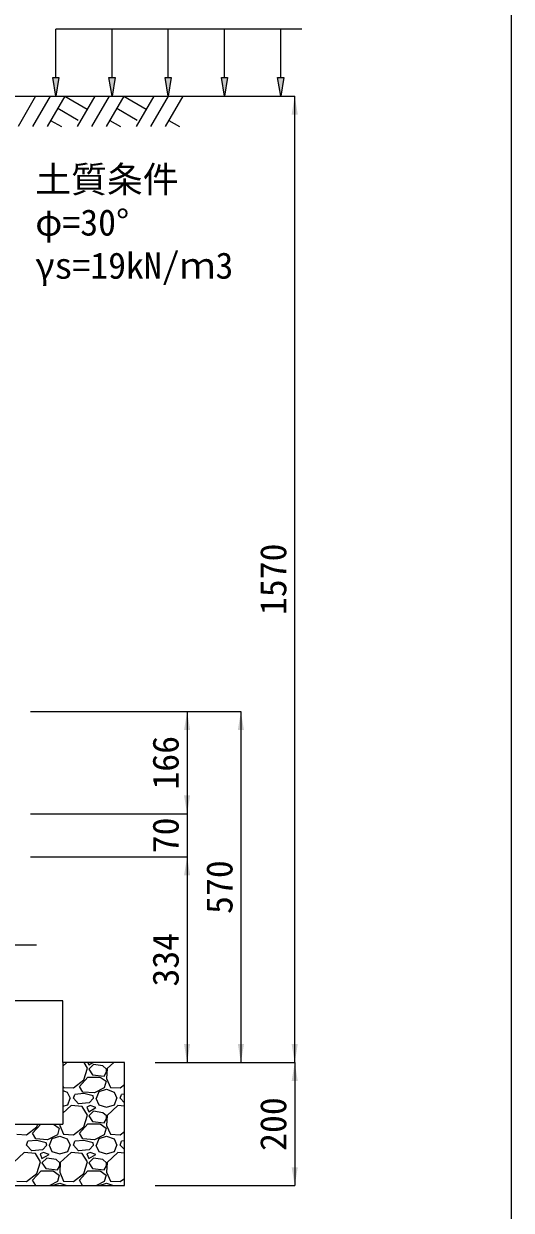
# Model space of a CAD drawing. Units: millimetres at full size, sheet at 1:40. Extents: x 206103 to 244503, y 883348 to 903496.
# Drawn here: x 222510 to 223303, y 887608 to 889536 of the extents above; entities that cross this region are included whole.
import ezdxf
from ezdxf.enums import TextEntityAlignment as Align

# ---------------------------------------------------------------- set-up
doc = ezdxf.new("R2010")
doc.units = ezdxf.units.MM
doc.header["$LTSCALE"] = 40
for name, color, linetype, lineweight in [('0_2', 7, 'Continuous', 20), ('図枠', 5, 'Continuous', 13), ('基礎ブロック', 2, 'Continuous', 13), ('基礎材', 7, 'Continuous', 15), ('寸法線', 7, 'Continuous', 13), ('ﾊｯﾁﾝｸﾞ', 7, 'Continuous', 5)]:
    doc.layers.add(name, color=color, linetype=linetype, lineweight=lineweight)
doc.layers.add('文字', color=7, linetype='Continuous')
doc.styles.add('ＭＳ ゴシック', font='')
doc.styles.get('ＭＳ ゴシック').set_extended_font_data('MS Gothic')

# ---------------------------------------------------------------- blocks, each defined once
blk = doc.blocks.new('filled_arrow')
at = {"color": 0, "linetype": 'Continuous', "lineweight": -2}
blk.add_solid([(7.5, 1.25), (0, 0), (7.5, -1.25)], dxfattribs=at)

msp = doc.modelspace()

# ---------------------------------------------------------------- hatches: boundary and pattern name
at = {"layer": '寸法線'}
for points in [[(222567.57, 889448.33), (222562.57, 889418.33), (222557.57, 889448.33)], [(222658.98, 889448.33), (222653.98, 889418.33), (222648.98, 889448.33)], [(222750.39, 889448.33), (222745.39, 889418.33), (222740.39, 889448.33)], [(222841.81, 889448.33), (222836.81, 889418.33), (222831.81, 889448.33)], [(222933.22, 889448.33), (222928.22, 889418.33), (222923.22, 889448.33)]]:
    msp.add_hatch(color=256, dxfattribs=at).paths.add_polyline_path(points)

# ---------------------------------------------------------------- linework, layer by layer
at = {"layer": '0_2'}
msp.add_line((222471.16, 889418.33), (222871.16, 889418.33), dxfattribs=at)
at = {"layer": '図枠'}
msp.add_line((223303.21, 903148.33), (223303.21, 883448.33), dxfattribs=at)
at = {"layer": '基礎ブロック'}
for p, q in [((222574.21, 887948.33), (222495.21, 887948.33)), ((222574.21, 887848.33), (222574.21, 887948.33)), ((222574.21, 887848.33), (222574.21, 887748.33)), ((221712.21, 887748.33), (222574.21, 887748.33))]:
    msp.add_line(p, q, dxfattribs=at)
at = {"layer": '基礎材', "lineweight": 13}
msp.add_line((222674.21, 887848.33), (222574.21, 887848.33), dxfattribs=at)
msp.add_line((222674.21, 887848.33), (222574.21, 887848.33), dxfattribs=at)
at = {"layer": '基礎材'}
for p, q in [((222674.21, 887648.33), (222674.21, 887848.33)), ((222674.21, 887648.33), (222674.21, 887848.33)), ((221612.21, 887648.33), (222674.21, 887648.33))]:
    msp.add_line(p, q, dxfattribs=at)
at = {"layer": '寸法線', "lineweight": 9}
for p, q in [((222962.57, 889526.88), (222562.57, 889526.88)), ((222562.57, 889448.33), (222562.57, 889526.88)), ((222653.98, 889448.33), (222653.98, 889526.88)), ((222745.39, 889448.33), (222745.39, 889526.88)), ((222836.81, 889448.33), (222836.81, 889526.88)), ((222928.22, 889448.33), (222928.22, 889526.88))]:
    msp.add_line(p, q, dxfattribs=at)
at = {"layer": '寸法線'}
for p, q in [((222521.16, 889418.33), (222951.05, 889418.33)), ((222951.05, 887848.33), (222951.05, 889418.33)), ((222521.16, 888418.33), (222863.55, 888418.33)), ((222521.16, 888418.33), (222776.05, 888418.33)), ((222776.05, 888418.33), (222776.05, 888252.33)), ((222863.55, 888418.33), (222863.55, 887848.33)), ((222776.05, 888312.33), (222776.05, 888122.33)), ((222521.16, 888252.33), (222776.05, 888252.33)), ((222521.16, 888252.33), (222776.05, 888252.33)), ((222521.16, 888182.33), (222776.05, 888182.33)), ((222521.16, 888182.33), (222776.05, 888182.33)), ((222776.05, 888182.33), (222776.05, 887848.33)), ((222331.16, 888039.74), (222531.16, 888039.74)), ((222724.21, 887848.33), (222951.05, 887848.33)), ((222724.21, 887848.33), (222863.55, 887848.33)), ((222724.21, 887848.33), (222776.05, 887848.33)), ((222724.21, 887848.33), (222951.05, 887848.33)), ((222951.05, 887848.33), (222951.05, 887648.33)), ((222724.21, 887648.33), (222951.05, 887648.33))]:
    msp.add_line(p, q, dxfattribs=at)
at = {"layer": '寸法線', "lineweight": 9}
for points in [[(222567.57, 889448.33), (222562.57, 889418.33), (222557.57, 889448.33)], [(222658.98, 889448.33), (222653.98, 889418.33), (222648.98, 889448.33)], [(222750.39, 889448.33), (222745.39, 889418.33), (222740.39, 889448.33)], [(222841.81, 889448.33), (222836.81, 889418.33), (222831.81, 889448.33)], [(222933.22, 889448.33), (222928.22, 889418.33), (222923.22, 889448.33)]]:
    msp.add_lwpolyline(points, close=True, dxfattribs=at)
at = {"layer": 'ﾊｯﾁﾝｸﾞ', "lineweight": 9}
for p, q in [((222529.8, 889418.32), (222501.16, 889368.7)), ((222553.43, 889418.32), (222524.78, 889368.7)), ((222577.05, 889418.32), (222548.4, 889368.7)), ((222577.05, 889418.32), (222613.62, 889397.21)), ((222625.8, 889418.32), (222597.16, 889368.7)), ((222649.43, 889418.32), (222620.78, 889368.7)), ((222673.05, 889418.32), (222644.4, 889368.7)), ((222673.05, 889418.32), (222709.61, 889397.21)), ((222721.8, 889418.32), (222693.15, 889368.7)), ((222745.42, 889418.32), (222716.78, 889368.7)), ((222769.05, 889418.32), (222740.4, 889368.7)), ((222565.63, 889398.54), (222599.04, 889379.25)), ((222661.62, 889398.54), (222695.04, 889379.25)), ((222554.2, 889378.75), (222571.62, 889368.7)), ((222650.2, 889378.75), (222667.62, 889368.7)), ((222746.2, 889378.75), (222763.62, 889368.7))]:
    msp.add_line(p, q, dxfattribs=at)
at = {"layer": 'ﾊｯﾁﾝｸﾞ'}
for p, q in [((222580.59, 887848.33), (222574.21, 887842.5)), ((222607.91, 887820.2), (222614, 887839.25)), ((222614, 887839.25), (222608.46, 887848.33)), ((222614.79, 887848.33), (222616.29, 887844.58)), ((222616.29, 887844.58), (222622.53, 887848.33)), ((222623.91, 887845.35), (222616.29, 887837.73)), ((222616.29, 887837.73), (222622.39, 887828.58)), ((222639.15, 887843.06), (222623.91, 887845.35)), ((222645.25, 887837.73), (222639.15, 887843.06)), ((222646.01, 887838.49), (222645.25, 887822.49)), ((222645.25, 887833.15), (222645.25, 887837.73)), ((222656.79, 887848.33), (222646.01, 887838.49)), ((222591.14, 887807.25), (222607.91, 887820.2)), ((222601.05, 887809.53), (222614.77, 887824.77)), ((222614.77, 887824.77), (222634.58, 887824.77)), ((222622.39, 887828.58), (222641.44, 887826.3)), ((222634.58, 887824.77), (222644.48, 887817.91)), ((222641.44, 887826.3), (222645.25, 887833.15)), ((222644.48, 887817.91), (222641.44, 887807.25)), ((222645.25, 887822.49), (222651.34, 887808.01)), ((222574.21, 887810.23), (222575.14, 887808.01)), ((222574.21, 887803.03), (222581.24, 887800.39)), ((222575.14, 887808.01), (222591.14, 887807.25)), ((222581.24, 887800.39), (222585.81, 887790.48)), ((222607.91, 887798.1), (222593.43, 887796.58)), ((222606.38, 887800.39), (222601.05, 887809.53)), ((222625.43, 887798.86), (222606.38, 887800.39)), ((222623.15, 887794.29), (222607.91, 887798.1)), ((222641.44, 887807.25), (222625.43, 887798.86)), ((222628.48, 887790.48), (222633.05, 887801.15)), ((222633.05, 887801.15), (222645.25, 887804.96)), ((222645.25, 887804.96), (222657.44, 887800.39)), ((222651.34, 887808.01), (222667.34, 887807.25)), ((222657.44, 887800.39), (222662.01, 887790.48)), ((222667.34, 887807.25), (222674.21, 887812.55)), ((222674.21, 887797.06), (222669.63, 887796.58)), ((222574.21, 887777.52), (222582, 887779.81)), ((222587.33, 887778.29), (222574.21, 887766.3)), ((222582, 887779.81), (222585.81, 887790.48)), ((222605.62, 887776.77), (222587.33, 887778.29)), ((222591.14, 887790.48), (222593.43, 887796.58)), ((222599.53, 887781.34), (222591.14, 887790.48)), ((222617.05, 887782.86), (222599.53, 887781.34)), ((222618.58, 887778.29), (222613.24, 887776)), ((222623.91, 887790.48), (222617.05, 887782.86)), ((222627.72, 887775.24), (222618.58, 887778.29)), ((222623.91, 887790.48), (222623.15, 887794.29)), ((222627.72, 887790.48), (222632.29, 887779.81)), ((222632.29, 887779.81), (222645.25, 887776)), ((222645.25, 887776), (222658.2, 887779.81)), ((222663.53, 887778.29), (222646.01, 887762.29)), ((222658.2, 887779.81), (222662.01, 887790.48)), ((222674.21, 887777.4), (222663.53, 887778.29)), ((222667.34, 887790.48), (222669.63, 887796.58)), ((222674.21, 887783), (222667.34, 887790.48)), ((222614, 887763.05), (222605.62, 887776.77)), ((222607.91, 887744), (222614, 887763.05)), ((222613.24, 887776), (222616.29, 887768.38)), ((222616.29, 887768.38), (222627.72, 887775.24)), ((222623.91, 887769.15), (222616.29, 887761.53)), ((222616.29, 887761.53), (222622.39, 887752.38)), ((222639.15, 887766.86), (222623.91, 887769.15)), ((222645.25, 887761.53), (222639.15, 887766.86)), ((222646.01, 887762.29), (222645.25, 887746.29)), ((222645.25, 887756.95), (222645.25, 887761.53)), ((222514.94, 887731.05), (222531.71, 887744)), ((222524.85, 887733.33), (222538.35, 887748.33)), ((222531.71, 887744), (222533.09, 887748.33)), ((222558.73, 887748.33), (222568.28, 887741.71)), ((222568.28, 887741.71), (222565.24, 887731.05)), ((222569.14, 887748.33), (222569.05, 887746.29)), ((222569.05, 887746.29), (222575.14, 887731.81)), ((222591.14, 887731.05), (222607.91, 887744)), ((222601.05, 887733.33), (222614.77, 887748.57)), ((222614.77, 887748.57), (222634.58, 887748.57)), ((222622.39, 887752.38), (222641.44, 887750.1)), ((222634.58, 887748.57), (222644.48, 887741.71)), ((222641.44, 887750.1), (222645.25, 887756.95)), ((222644.48, 887741.71), (222641.44, 887731.05)), ((222645.25, 887746.29), (222651.34, 887731.81)), ((222498.94, 887731.81), (222514.94, 887731.05)), ((222514.94, 887714.28), (222517.23, 887720.38)), ((222531.71, 887721.9), (222517.23, 887720.38)), ((222530.18, 887724.19), (222524.85, 887733.33)), ((222549.23, 887722.66), (222530.18, 887724.19)), ((222546.95, 887718.09), (222531.71, 887721.9)), ((222565.24, 887731.05), (222549.23, 887722.66)), ((222552.28, 887714.28), (222556.85, 887724.95)), ((222556.85, 887724.95), (222569.05, 887728.76)), ((222569.05, 887728.76), (222581.24, 887724.19)), ((222575.14, 887731.81), (222591.14, 887731.05)), ((222581.24, 887724.19), (222585.81, 887714.28)), ((222591.14, 887714.28), (222593.43, 887720.38)), ((222607.91, 887721.9), (222593.43, 887720.38)), ((222606.38, 887724.19), (222601.05, 887733.33)), ((222625.43, 887722.66), (222606.38, 887724.19)), ((222623.15, 887718.09), (222607.91, 887721.9)), ((222641.44, 887731.05), (222625.43, 887722.66)), ((222628.48, 887714.28), (222633.05, 887724.95)), ((222633.05, 887724.95), (222645.25, 887728.76)), ((222645.25, 887728.76), (222657.44, 887724.19)), ((222651.34, 887731.81), (222667.34, 887731.05)), ((222657.44, 887724.19), (222662.01, 887714.28)), ((222667.34, 887731.05), (222674.21, 887736.35)), ((222667.34, 887714.28), (222669.63, 887720.38)), ((222674.21, 887720.86), (222669.63, 887720.38)), ((222511.13, 887702.09), (222493.61, 887686.09)), ((222529.42, 887700.57), (222511.13, 887702.09)), ((222523.33, 887705.14), (222514.94, 887714.28)), ((222540.85, 887706.66), (222523.33, 887705.14)), ((222542.38, 887702.09), (222537.04, 887699.8)), ((222547.71, 887714.28), (222540.85, 887706.66)), ((222551.52, 887699.04), (222542.38, 887702.09)), ((222547.71, 887714.28), (222546.95, 887718.09)), ((222551.52, 887714.28), (222556.09, 887703.61)), ((222556.09, 887703.61), (222569.05, 887699.8)), ((222569.05, 887699.8), (222582, 887703.61)), ((222587.33, 887702.09), (222569.81, 887686.09)), ((222582, 887703.61), (222585.81, 887714.28)), ((222605.62, 887700.57), (222587.33, 887702.09)), ((222599.53, 887705.14), (222591.14, 887714.28)), ((222617.05, 887706.66), (222599.53, 887705.14)), ((222618.58, 887702.09), (222613.24, 887699.8)), ((222623.91, 887714.28), (222617.05, 887706.66)), ((222627.72, 887699.04), (222618.58, 887702.09)), ((222623.91, 887714.28), (222623.15, 887718.09)), ((222627.72, 887714.28), (222632.29, 887703.61)), ((222632.29, 887703.61), (222645.25, 887699.8)), ((222645.25, 887699.8), (222658.2, 887703.61)), ((222663.53, 887702.09), (222646.01, 887686.09)), ((222658.2, 887703.61), (222662.01, 887714.28)), ((222674.21, 887701.2), (222663.53, 887702.09)), ((222674.21, 887706.8), (222667.34, 887714.28)), ((222537.8, 887686.85), (222529.42, 887700.57)), ((222531.71, 887667.8), (222537.8, 887686.85)), ((222537.04, 887699.8), (222540.09, 887692.18)), ((222540.09, 887692.18), (222551.52, 887699.04)), ((222547.71, 887692.95), (222540.09, 887685.33)), ((222540.09, 887685.33), (222546.19, 887676.18)), ((222562.95, 887690.66), (222547.71, 887692.95)), ((222569.05, 887685.33), (222562.95, 887690.66)), ((222569.81, 887686.09), (222569.05, 887670.09)), ((222569.05, 887680.75), (222569.05, 887685.33)), ((222614, 887686.85), (222605.62, 887700.57)), ((222607.91, 887667.8), (222614, 887686.85)), ((222613.24, 887699.8), (222616.29, 887692.18)), ((222616.29, 887692.18), (222627.72, 887699.04)), ((222623.91, 887692.95), (222616.29, 887685.33)), ((222616.29, 887685.33), (222622.39, 887676.18)), ((222639.15, 887690.66), (222623.91, 887692.95)), ((222645.25, 887685.33), (222639.15, 887690.66)), ((222646.01, 887686.09), (222645.25, 887670.09)), ((222645.25, 887680.75), (222645.25, 887685.33)), ((222514.94, 887654.85), (222531.71, 887667.8)), ((222524.85, 887657.13), (222538.57, 887672.37)), ((222538.57, 887672.37), (222558.38, 887672.37)), ((222546.19, 887676.18), (222565.24, 887673.9)), ((222558.38, 887672.37), (222568.28, 887665.51)), ((222565.24, 887673.9), (222569.05, 887680.75)), ((222568.28, 887665.51), (222565.24, 887654.85)), ((222569.05, 887670.09), (222575.14, 887655.61)), ((222591.14, 887654.85), (222607.91, 887667.8)), ((222601.05, 887657.13), (222614.77, 887672.37)), ((222614.77, 887672.37), (222634.58, 887672.37)), ((222622.39, 887676.18), (222641.44, 887673.9)), ((222634.58, 887672.37), (222644.48, 887665.51)), ((222641.44, 887673.9), (222645.25, 887680.75)), ((222644.48, 887665.51), (222641.44, 887654.85)), ((222645.25, 887670.09), (222651.34, 887655.61)), ((222498.94, 887655.61), (222514.94, 887654.85)), ((222529.99, 887648.33), (222524.85, 887657.13)), ((222565.24, 887654.85), (222552.8, 887648.33)), ((222556.68, 887648.33), (222556.85, 887648.75)), ((222556.85, 887648.75), (222569.05, 887652.56)), ((222569.05, 887652.56), (222580.33, 887648.33)), ((222575.14, 887655.61), (222591.14, 887654.85)), ((222606.19, 887648.33), (222601.05, 887657.13)), ((222641.44, 887654.85), (222629, 887648.33)), ((222632.88, 887648.33), (222633.05, 887648.75)), ((222633.05, 887648.75), (222645.25, 887652.56)), ((222645.25, 887652.56), (222656.53, 887648.33)), ((222651.34, 887655.61), (222667.34, 887654.85)), ((222667.34, 887654.85), (222674.21, 887660.15))]:
    msp.add_line(p, q, dxfattribs=at)

# ---------------------------------------------------------------- block references
at = {"layer": '寸法線', "xscale": 4, "yscale": 4}
for p, rotation in [((222951.05, 889418.33), 270), ((222776.05, 888418.33), 270), ((222863.55, 888418.33), 270), ((222776.05, 888252.33), 90), ((222776.05, 888252.33), 90), ((222776.05, 888182.33), 270), ((222776.05, 888182.33), 270), ((222776.05, 887848.33), 90), ((222863.55, 887848.33), 90), ((222951.05, 887848.33), 90), ((222951.05, 887848.33), 270), ((222951.05, 887648.33), 90)]:
    msp.add_blockref('filled_arrow', p, dxfattribs=dict(at, rotation=rotation))

# ---------------------------------------------------------------- texts
at = {"layer": '寸法線', "style": 'ＭＳ ゴシック'}
for s, p in [('1570', (222916.05, 888633.33)), ('166', (222741.05, 888335.33)), ('70', (222741.05, 888217.33)), ('570', (222828.55, 888133.33)), ('334', (222741.05, 888015.33)), ('200', (222916.05, 887748.33))]:
    msp.add_text(s, height=42.72, rotation=90, dxfattribs=at).set_placement(p, align=Align.MIDDLE_CENTER)
at = {"layer": '文字', "style": 'ＭＳ ゴシック'}
for s, p in [('土質条件', (222529.12, 889304.36)), ('φ=30°', (222529.12, 889234.36)), ('γs=19kN/ｍ3', (222529.12, 889164.36))]:
    msp.add_text(s, height=42.72, dxfattribs=at).set_placement(p, align=Align.TOP_LEFT)

doc.saveas('drawing.dxf')
